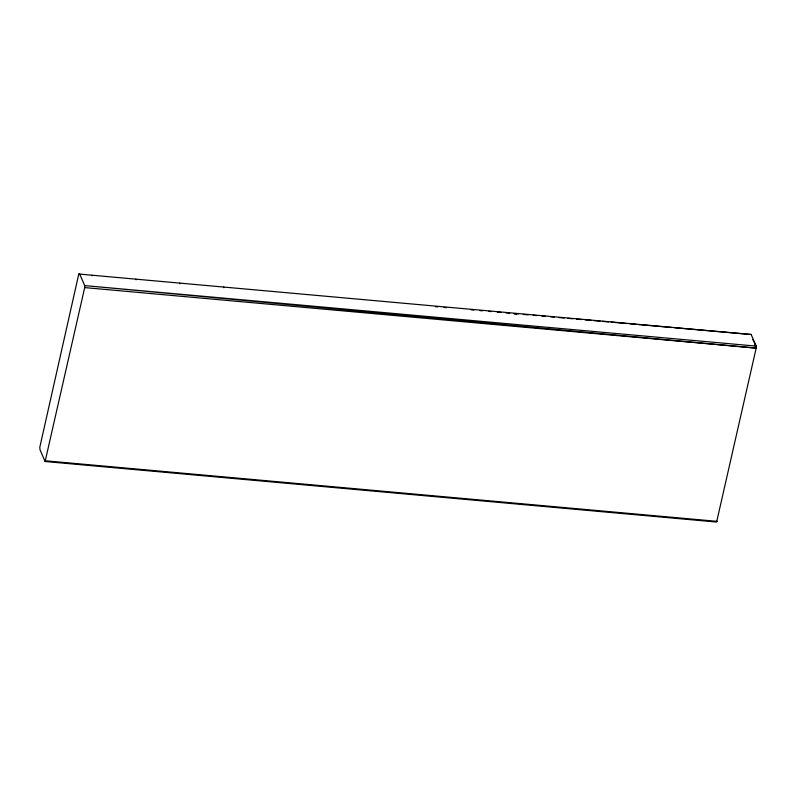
<?xml version="1.0" encoding="UTF-8"?>
<svg xmlns="http://www.w3.org/2000/svg" width="796" height="796" viewBox="0 0 796 796"><rect width="100%" height="100%" fill="white"/><g stroke="black" fill="none" stroke-linecap="round" stroke-linejoin="round"><path stroke-width="1.19" d="M45.113 461.511L84.694 287.595L84.704 285.595L79.65 273.953L79.063 274.64L78.784 274.023L751.135 334.489L756.2 346.121L756.18 348.121L716.609 522.047L45.113 461.511L40.059 449.879L39.8 447.252L78.784 274.023M435.352 306.689L437.83 306.908M444.019 307.445L446.496 307.664M471.262 309.843L473.739 310.062M479.928 310.609L482.406 310.828M488.605 311.375L491.082 311.594M497.271 312.141L500.983 312.46M505.938 312.898L509.659 313.226M514.604 313.664L518.325 313.992M523.28 314.43L528.226 314.858M533.181 315.296L536.902 315.624M541.857 316.062L545.568 316.39M550.524 316.828L554.235 317.156M559.19 317.584L564.145 318.022M567.856 318.35L572.812 318.788M576.523 319.116L581.478 319.554M585.199 319.883L591.388 320.42M593.866 320.639L600.055 321.186M602.532 321.405L608.721 321.952M611.199 322.171L627.298 323.584M629.775 323.803L635.974 324.35M638.442 324.569L671.884 327.514M674.361 327.723L751.135 334.489M514.037 313.853L516.475 314.072M84.694 287.595L756.18 348.121L754.777 344.887M45.7 460.824L717.196 521.36M756.18 348.121L84.704 285.595L756.2 346.121L752.807 339.554M223.606 287.077L223.885 287.694M179.717 283.117L179.995 283.744M135.827 279.157L136.106 279.784M91.938 275.207L92.217 275.824"/></g></svg>
